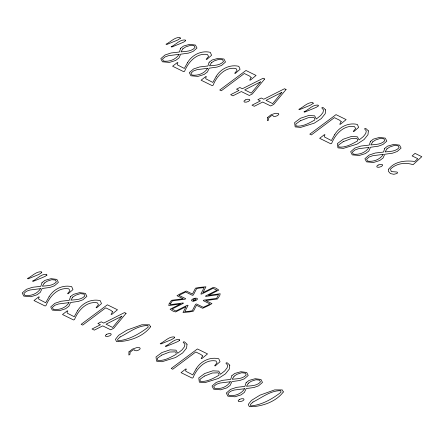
<?xml version="1.0" encoding="UTF-8"?>
<svg xmlns="http://www.w3.org/2000/svg" width="444" height="444" viewBox="0 0 444 444"><rect width="100%" height="100%" fill="white"/><g stroke="black" fill="none" stroke-linecap="round" stroke-linejoin="round"><path stroke-width="0.67" d="M128.976 351.837L128.854 355.039L129.887 354.517L130.148 352.175L132.917 349.994L134.199 349.661L134.715 350.594L136.486 350.782L138.767 350.027L140.221 348.779L139.766 347.735L136.78 347.619L132.478 349.078L128.976 351.837M267.588 117.516L267.46 120.718L268.498 120.196L268.753 117.854L271.523 115.673L272.81 115.34L273.326 116.273L275.091 116.461L277.372 115.706L278.826 114.452L278.371 113.414L275.385 113.292L271.09 114.752L267.588 117.516M187.007 344.233L186.602 348.035L182.673 352.913L175.563 357.52L162.016 361.732L156.571 361.216L155.999 356.959L161.844 352.575L170.03 349.85L176.013 350.161L177.711 353.313L182.023 349.894L184.382 346.825L184.915 344.272L183.15 342.174L184.016 341.736L184.826 342.13L187.007 344.233M229.776 365.201L229.37 369.003L225.441 373.881L218.331 378.488L204.784 382.7L199.339 382.184L198.768 377.927L204.612 373.543L212.798 370.818L218.781 371.129L220.479 374.281L224.792 370.862L227.15 367.793L227.683 365.24L225.918 363.142L226.784 362.704L227.594 363.098L229.776 365.201M325.613 109.907L325.208 113.708L321.278 118.592L314.169 123.199L300.627 127.411L295.177 126.895L294.605 122.633L300.449 118.248L308.636 115.529L314.624 115.84L316.322 118.992L320.629 115.568L322.988 112.504L323.521 109.946L321.756 107.853L322.622 107.415L323.432 107.809L325.613 109.907M368.381 130.875L367.976 134.676L364.047 139.56L356.937 144.167L343.395 148.379L337.945 147.863L337.373 143.601L343.218 139.216L351.404 136.497L357.392 136.808L359.091 139.96L363.397 136.536L365.756 133.472L366.289 130.913L364.524 128.821L365.39 128.383L366.2 128.777L368.381 130.875M388.766 169.081L388.395 171.306L390.393 173.571L393.834 174.292L396.758 173.582L397.602 172.838L397.297 172.189L396.475 171.972L391.253 171.584L390.47 169.131C396.209 163.398 405.539 162.01 413.042 164.724L421.8 156.693L415.035 153.374L412.126 155.927L417.81 158.713L414.774 161.477C405.783 160.245 394.599 161.233 388.766 169.081M169.158 303.813L168.753 305.561L180.514 303.974L170.108 309.235L173.193 311.244L175.574 311.949L186.014 306.671L183.017 312.532L189.688 311.893L193.462 311.139L196.47 305.261L202.636 308.286L208.985 305.367L211.943 303.602L205.75 300.566L217.471 298.984L219.774 295.499L220.185 293.75L208.425 295.338L218.831 290.076L215.745 288.067L213.364 287.362L202.925 292.64L205.922 286.785L199.245 287.423L195.477 288.173L192.468 294.056L186.297 291.031L179.953 293.945L176.995 295.715L183.183 298.745L171.467 300.327L169.158 303.813M170.657 303.568L170.402 304.656L183.222 302.925L183.372 303.296L171.978 309.057L175.929 311L187.313 305.244L188.084 305.3L184.804 311.716L189.971 311.166L192.319 310.7L195.593 304.29L196.537 303.996L203.291 307.304L208.125 305.034L209.962 303.935L203.219 300.627L203.779 300.15L216.611 298.418L218.531 294.661L205.716 296.392L205.566 296.015L216.955 290.254L213.009 288.317L201.626 294.067L200.849 294.017L204.129 287.601L198.962 288.145L196.62 288.611L193.34 295.021L192.396 295.321L185.648 292.008L178.971 295.382L185.72 298.69L185.159 299.167L172.328 300.899L170.657 303.568M42.041 282.584L40.804 286.33L32.534 287.279L26.424 289.316L22.2 292.962L23.798 296.12L30.83 296.736L37.007 294.805L40.36 292.274L42.047 288.528L49.917 287.429L54.462 285.775L58.386 282.373L56.854 279.393L51.088 278.649L44.927 280.375L42.041 282.584M70.552 296.564L69.314 300.305L61.044 301.26L54.939 303.291L50.71 306.943L52.309 310.101L59.341 310.717L65.518 308.785L68.87 306.255L70.557 302.508L78.427 301.404L82.973 299.75L86.896 296.353L85.365 293.367L79.598 292.624L73.438 294.355L70.552 296.564M180.647 48.263L179.409 52.009L171.14 52.958L165.029 54.995L160.806 58.641L162.404 61.799L169.436 62.415L175.613 60.484L178.965 57.953L180.653 54.207L188.522 53.108L193.068 51.449L196.992 48.052L195.46 45.072L189.693 44.322L183.533 46.054L180.647 48.263M209.157 62.243L207.92 65.984L199.65 66.939L193.545 68.97L189.316 72.616L190.914 75.774L197.946 76.396L204.123 74.464L207.476 71.928L209.163 68.187L217.033 67.083L221.578 65.429L225.502 62.032L223.97 59.046L218.209 58.303L212.049 60.029L209.157 62.243M231.879 375.657L230.641 379.404L222.372 380.353L216.267 382.389L212.038 386.036L213.636 389.194L220.668 389.81L226.845 387.878L230.197 385.348L231.885 381.601L239.754 380.502L244.3 378.849L248.224 375.446L246.692 372.466L240.926 371.717L234.765 373.448L231.879 375.657M246.137 382.645L244.899 386.391L236.63 387.34L230.519 389.377L226.296 393.023L227.894 396.181L234.926 396.797L241.103 394.866L244.455 392.335L246.143 388.589L254.012 387.49L258.558 385.836L262.482 382.439L260.95 379.454L255.183 378.71L249.023 380.436L246.137 382.645M370.485 141.336L369.247 145.077L360.978 146.032L354.873 148.063L350.649 151.715L352.242 154.873L359.274 155.489L365.451 153.557L368.803 151.027L370.49 147.28L378.36 146.176L382.906 144.522L386.829 141.125L385.298 138.14L379.537 137.396L373.376 139.127L370.485 141.336M384.743 148.324L383.505 152.07L375.236 153.019L369.125 155.056L364.901 158.702L366.5 161.86L373.532 162.476L379.709 160.545L383.061 158.014L384.748 154.268L392.618 153.169L397.164 151.515L401.087 148.113L399.556 145.133L393.789 144.389L387.629 146.115L384.743 148.324M112.543 311.793L111.089 314.402L111.749 314.469L117.482 309.768L107.359 304.806L81.147 324.331L82.706 325.091L105.744 307.831L110.939 310.373L112.543 311.793M251.149 77.472L249.695 80.081L250.355 80.148L256.088 75.447L245.965 70.485L219.752 90.01L221.312 90.77L244.35 73.504L249.545 76.052L251.149 77.472M202.592 355.944L201.138 358.552L201.798 358.619L207.526 353.918L197.408 348.956L171.195 368.476L172.755 369.242L195.793 351.975L200.982 354.523L202.592 355.944M341.197 121.617L339.743 124.226L340.404 124.292L346.137 119.597L336.014 114.635L309.801 134.155L311.361 134.921L334.399 117.654L339.593 120.202L341.197 121.617M49.073 296.747L45.699 302.764L38.85 299.217L38.523 298.296L39.305 297.058L38.789 296.803L33.983 300.549L45.122 306.01L45.987 305.572C49.611 296.464 58.081 286.913 68.837 288.844L69.963 290.764L67.571 293.606L68.087 293.856L72.966 289.61L71.695 286.669C62.893 284.537 53.624 289.066 49.073 296.747M187.679 62.426L184.304 68.443L177.456 64.896L177.128 63.975L177.911 62.732L177.395 62.482L172.588 66.228L183.727 71.689L184.593 71.251C188.217 62.143 196.692 52.592 207.448 54.523L208.569 56.444L206.177 59.285L206.693 59.535L211.577 55.284L210.301 52.348C201.498 50.216 192.23 54.74 187.679 62.426M77.589 310.722L74.215 316.744L67.36 313.198L67.033 312.276L67.815 311.033L67.299 310.783L62.493 314.53L73.632 319.991L74.498 319.552C78.122 310.445 86.597 300.893 97.353 302.825L98.474 304.745L96.082 307.581L96.598 307.836L101.482 303.585L100.205 300.644C91.409 298.518 82.134 303.041 77.589 310.722M216.195 76.401L212.82 82.423L205.972 78.877L205.639 77.955L206.421 76.712L205.905 76.462L201.099 80.209L212.238 85.67L213.109 85.231C216.728 76.124 225.202 66.572 235.958 68.504L237.085 70.424L234.693 73.26L235.203 73.515L240.087 69.264L238.811 66.323C230.014 64.197 220.746 68.72 216.195 76.401M196.148 368.853L192.774 374.869L185.919 371.323L185.592 370.401L186.375 369.158L185.858 368.909L181.052 372.655L192.191 378.116L193.057 377.678C196.681 368.57 205.156 359.018 215.912 360.95L217.033 362.87L214.641 365.712L215.157 365.961L220.041 361.71L218.764 358.774C209.968 356.643 200.694 361.166 196.148 368.853M334.754 134.526L331.379 140.548L324.531 137.002L324.198 136.08L324.98 134.837L324.47 134.588L319.658 138.334L330.797 143.795L331.668 143.357C335.287 134.249 343.761 124.697 354.517 126.629L355.644 128.549L353.252 131.385L353.763 131.64L358.647 127.389L357.37 124.448C348.573 122.322 339.305 126.845 334.754 134.526M182.867 48.801L180.98 51.865C185.775 51.321 191.547 51.582 194.994 47.58L194.072 45.743L190.432 45.355L185.747 46.903L182.867 48.801M44.261 283.122L42.374 286.186C47.169 285.642 52.941 285.903 56.388 281.901L55.461 280.064L51.826 279.676L47.142 281.224L44.261 283.122M211.383 62.782L209.49 65.845C214.291 65.301 220.058 65.562 223.51 61.555L222.583 59.724L218.942 59.33L214.258 60.884L211.383 62.782M72.772 297.103L70.885 300.166C75.68 299.622 81.452 299.883 84.898 295.882L83.977 294.045L80.336 293.651L75.652 295.204L72.772 297.103M372.71 141.875L370.818 144.938C375.618 144.394 381.385 144.655 384.837 140.648L383.91 138.817L380.269 138.423L375.585 139.977L372.71 141.875M234.099 376.196L232.212 379.259C237.007 378.715 242.779 378.976 246.231 374.975L245.304 373.138L241.664 372.749L236.979 374.298L234.099 376.196M386.963 148.862L385.076 151.926C389.871 151.382 395.643 151.643 399.089 147.641L398.168 145.804L394.527 145.416L389.843 146.964L386.963 148.862M248.357 383.189L246.47 386.247C251.265 385.708 257.037 385.964 260.484 381.962L259.557 380.131L255.922 379.737L251.237 381.285L248.357 383.189M179.104 54.335C176.029 59.496 169.253 62.005 163.448 61.05L162.476 59.141L165.046 56.943L168.603 55.667L179.104 54.335M40.498 288.661C37.418 293.823 30.642 296.326 24.842 295.371L23.865 293.462L26.44 291.264L29.998 289.988L40.498 288.661M207.62 68.315C204.54 73.476 197.763 75.985 191.963 75.025L190.987 73.121L193.556 70.918L197.114 69.647L207.62 68.315M69.009 302.636C65.934 307.797 59.157 310.306 53.358 309.346L52.381 307.442L54.951 305.239L58.508 303.968L69.009 302.636M368.947 147.408C365.867 152.57 359.091 155.078 353.291 154.118L352.314 152.214L354.884 150.011L358.441 148.74L368.947 147.408M383.2 154.401C380.125 159.562 373.349 162.066 367.543 161.111L366.572 159.202L369.142 157.004L372.699 155.727L383.2 154.401M230.336 381.735C227.261 386.891 220.485 389.399 214.685 388.445L213.708 386.535L216.278 384.338L219.836 383.061L230.336 381.735M244.594 388.722C241.514 393.884 234.737 396.392 228.938 395.432L227.961 393.528L230.536 391.325L234.093 390.054L244.594 388.722M150.527 326.834C143.207 336.73 128.544 341.825 116.533 341.586L115.451 339.31L118.659 335.281L127.128 330.059L141.83 324.769L149.462 324.797L150.527 326.834M283.339 391.952C276.024 401.842 261.355 406.937 249.345 406.698L248.263 404.429L251.476 400.399L259.945 395.171L274.647 389.888L282.279 389.91L283.339 391.952M260.478 81.879L251.298 93.123L244.672 89.871L260.478 81.879M281.862 92.363L272.683 103.607L266.056 100.355L281.862 92.363M121.867 316.2L112.687 327.444L106.061 324.192L121.867 316.2M264.668 78.999L252.331 93.956L249.323 95.477L241.336 91.558L232.928 95.81L230.63 94.683L239.039 90.432L236.502 89.189L239.838 87.507L242.374 88.745L263.137 78.249L264.668 78.999M286.053 89.483L273.715 104.44L270.707 105.961L262.72 102.042L254.312 106.294L252.014 105.167L260.423 100.916L257.886 99.672L261.222 97.991L263.758 99.228L284.521 88.733L286.053 89.483M126.057 313.32L113.725 328.277L110.717 329.798L102.725 325.879L94.317 330.131L92.025 329.004L100.433 324.753L97.896 323.515L101.232 321.828L103.768 323.071L124.531 312.57L126.057 313.32M120.141 336.946L117.549 339.477L117.971 340.814C129.076 339.849 139.483 333.877 148.179 327.134L147.924 325.585C137.762 325.308 128.915 332.639 120.141 336.946M252.958 402.059L250.366 404.589L250.788 405.933C261.888 404.967 272.294 398.99 280.991 392.252L280.741 390.703C270.579 390.426 261.727 397.752 252.958 402.059M245.332 99.95L243.939 101.104L244.267 102.026L246.126 102.175L248.424 101.465L249.822 100.305L249.484 99.389L247.619 99.24L245.332 99.95M106.727 334.271L105.333 335.425L105.661 336.347L107.52 336.497L109.812 335.786L111.216 334.626L110.878 333.71L109.013 333.561L106.727 334.271M378.144 165.068L376.756 166.223L377.084 167.144L378.943 167.294L381.235 166.583L382.639 165.423L382.301 164.508L380.436 164.352L378.144 165.068M239.538 399.389L238.151 400.544L238.478 401.465L240.332 401.615L242.629 400.904L244.034 399.744L243.689 398.829L241.83 398.673L239.538 399.389M180.397 38.295L177.428 40.16L166.667 44.544L166.001 44.217C170.579 42.097 174.642 37.013 180.048 37.446L180.397 38.295M41.791 272.616L38.817 274.481L28.061 278.865L27.395 278.538C31.974 276.423 36.036 271.339 41.442 271.767L41.791 272.616M313.214 103.408L310.239 105.272L299.484 109.657L298.812 109.329C303.396 107.215 307.459 102.131 312.865 102.558L313.214 103.408M174.609 337.729L171.634 339.593L160.878 343.978L160.206 343.65C164.791 341.536 168.853 336.452 174.259 336.879L174.609 337.729M300.394 120.746L295.848 123.993L296.087 126.029C302.802 126.862 309.141 123.071 314.84 119.974L314.674 118.276L313.914 117.527L308.291 117.699L300.394 120.746M343.162 141.714L338.617 144.96L338.855 146.997C345.571 147.83 351.903 144.039 357.609 140.942L357.442 139.244L356.682 138.495L351.06 138.667L343.162 141.714M161.788 355.072L157.243 358.319L157.481 360.35C164.197 361.183 170.529 357.392 176.235 354.295L176.068 352.597L175.308 351.853L169.686 352.02L161.788 355.072M204.556 376.04L200.011 379.287L200.25 381.318C206.965 382.151 213.298 378.36 219.003 375.263L218.837 373.565L218.076 372.821L212.454 372.988L204.556 376.04M185.503 40.793L183.688 42.08L179.481 43.901L171.761 47.042L171.162 46.748C175.807 44.744 179.764 39.472 185.187 39.96L185.503 40.793M46.892 275.119L45.077 276.401L40.876 278.222L33.156 281.363L32.556 281.069C37.202 279.071 41.159 273.793 46.581 274.287L46.892 275.119M318.315 105.911L316.5 107.198L312.299 109.019L304.578 112.154L303.979 111.866C308.624 109.862 312.576 104.59 318.004 105.078L318.315 105.911M179.709 340.232L177.894 341.519L173.687 343.34L165.973 346.481L165.373 346.187C170.019 344.183 173.97 338.911 179.398 339.399L179.709 340.232M193.151 301.149A3.08 1.254 -16.7 0 0 197.436 298.84A3.08 1.254 -16.7 0 0 192.818 298.984A3.08 1.254 -16.7 0 0 193.151 301.149M193.823 300.383A1.504 0.611 -16.7 0 0 195.915 299.262A1.504 0.611 -16.7 0 0 193.667 299.328A1.504 0.611 -16.7 0 0 193.823 300.383"/></g></svg>
